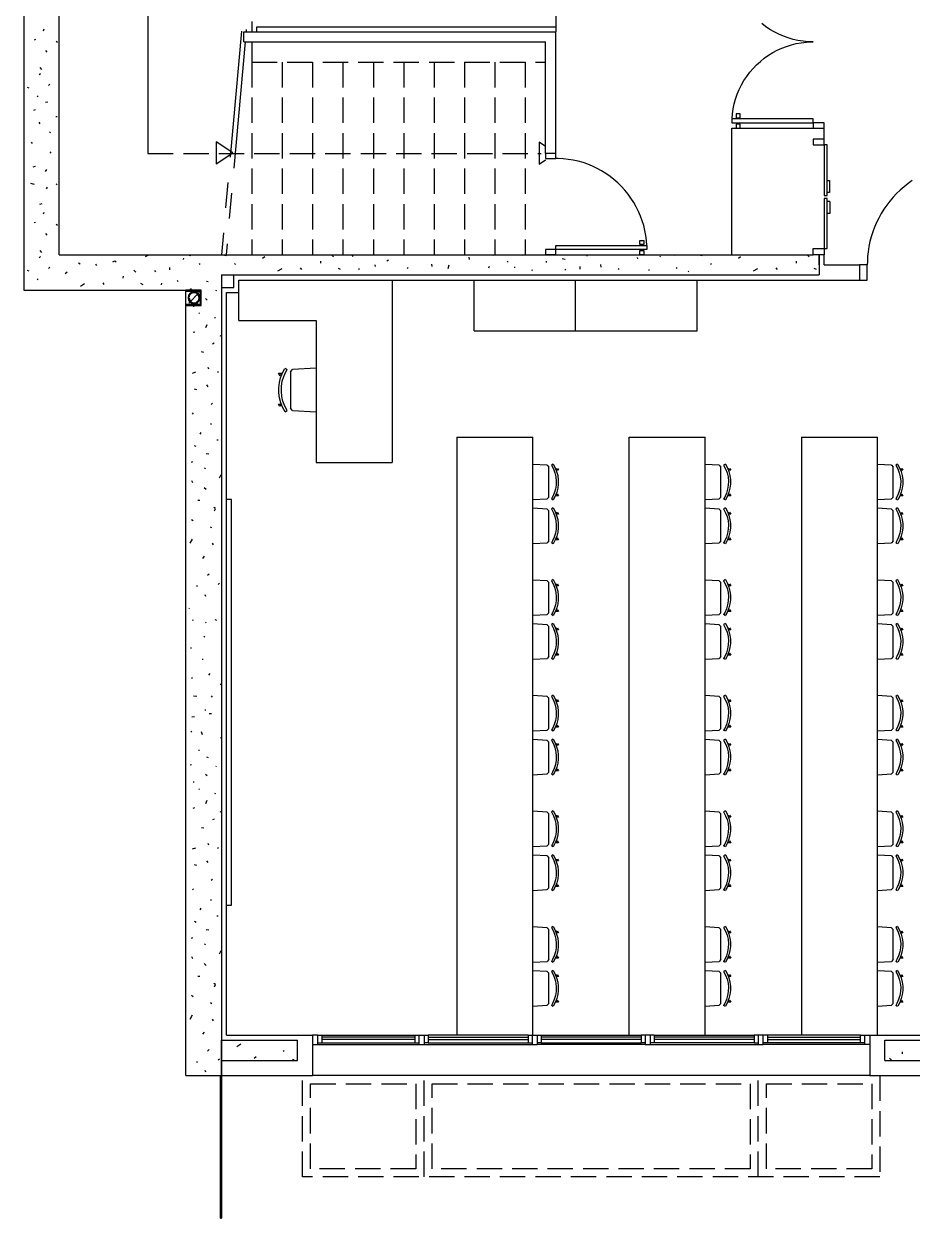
# Model space of a CAD drawing. Extents: x 7 to 80.8, y 22 to 73.9.
# Drawn here: x 7.04 to 15.81, y 42.23 to 54.01 of the extents above; entities that cross this region are included whole.
import ezdxf

# ---------------------------------------------------------------- set-up
doc = ezdxf.new("R2010")
doc.units = 0
doc.header["$MEASUREMENT"] = 0
doc.linetypes.add('DASHDOT', pattern=[2, 1.25, -0.25, 0.25, -0.25])
doc.linetypes.add('DOT', pattern=[0.25, 0.25, 0])
for name, color, linetype in [('Doors', 7, 'CONTINUOUS'), ('Furniture', 7, 'CONTINUOUS'), ('Stairs', 7, 'CONTINUOUS'), ('Walls', 7, 'CONTINUOUS')]:
    doc.layers.add(name, color=color, linetype=linetype)

msp = doc.modelspace()

# ---------------------------------------------------------------- linework, layer by layer
at = {"layer": 'Doors', "color": 2}
for p, q in [((9.21, 53.832), (9.21, 53.932)), ((14.029, 52.982), (14.939, 52.982)), ((14.939, 52.872), (14.939, 52.982)), ((14.939, 52.872), (14.829, 52.872)), ((12.289, 52.732), (12.189, 52.732)), ((12.289, 51.732), (12.189, 51.732)), ((14.029, 51.732), (14.139, 51.732)), ((14.939, 51.732), (14.829, 51.732)), ((14.889, 51.632), (14.889, 51.732)), ((14.939, 51.632), (14.939, 51.732)), ((14.939, 51.632), (15.289, 51.632)), ((15.289, 51.632), (15.289, 51.482)), ((15.389, 44.032), (15.389, 43.632))]:
    msp.add_line(p, q, dxfattribs=at)
at = {"layer": 'Doors', "color": 4}
for p, q in [((14.967, 52.464), (14.993, 52.464)), ((14.99, 52.463), (14.99, 52.346)), ((14.99, 52.346), (14.971, 52.346)), ((14.996, 52.257), (14.967, 52.257)), ((14.996, 52.257), (14.996, 52.138)), ((14.996, 52.138), (14.973, 52.138)), ((12.189, 51.782), (12.189, 51.732)), ((12.289, 51.782), (12.289, 51.823)), ((12.016, 44.032), (12.016, 43.954)), ((12.016, 44.032), (12.146, 44.032)), ((12.056, 44.032), (12.056, 43.937)), ((12.106, 44.032), (12.106, 43.937)), ((12.146, 44.032), (12.146, 43.954)), ((12.016, 43.954), (12.056, 43.954)), ((12.056, 43.937), (12.106, 43.937)), ((12.146, 43.954), (12.106, 43.954)), ((15.339, 43.954), (15.299, 43.954)), ((15.389, 43.937), (15.339, 43.937))]:
    msp.add_line(p, q, dxfattribs=at)
at = {"layer": 'Doors', "color": 1}
msp.add_line((14.939, 51.792), (14.939, 51.732), dxfattribs=at)
at = {"layer": 'Doors', "color": 4}
for points in [[(14.829, 53.832), (14.779, 53.833), (14.73, 53.838), (14.68, 53.846), (14.632, 53.857), (14.583, 53.871), (14.536, 53.888), (14.491, 53.907), (14.446, 53.93), (14.403, 53.955), (14.361, 53.983), (14.322, 54.014)], [(14.03, 53.072), (14.034, 53.122), (14.042, 53.171), (14.052, 53.22), (14.065, 53.268), (14.081, 53.316), (14.101, 53.362), (14.123, 53.407), (14.147, 53.45), (14.175, 53.492), (14.205, 53.532), (14.237, 53.57), (14.272, 53.606), (14.309, 53.639), (14.348, 53.671), (14.389, 53.7), (14.431, 53.726), (14.475, 53.749), (14.521, 53.77), (14.568, 53.788), (14.615, 53.803), (14.664, 53.815), (14.713, 53.823), (14.763, 53.829), (14.813, 53.832), (14.829, 53.832)], [(14.939, 52.982), (14.939, 53.032), (14.829, 53.032), (14.829, 52.982)], [(12.189, 52.732), (12.189, 52.682), (12.289, 52.682), (12.289, 52.732)], [(13.189, 51.822), (13.185, 51.872), (13.179, 51.921), (13.169, 51.97), (13.158, 52.019), (13.143, 52.067), (13.126, 52.114), (13.106, 52.16), (13.084, 52.205), (13.059, 52.248), (13.032, 52.29), (13.003, 52.331), (12.971, 52.369), (12.938, 52.406), (12.902, 52.441), (12.864, 52.474), (12.825, 52.505), (12.784, 52.534), (12.742, 52.56), (12.698, 52.584), (12.653, 52.605), (12.606, 52.624), (12.559, 52.641), (12.511, 52.654), (12.462, 52.665), (12.413, 52.673), (12.363, 52.679), (12.313, 52.682), (12.289, 52.682)], [(15.808, 52.463), (15.767, 52.434), (15.728, 52.403), (15.69, 52.37), (15.654, 52.336), (15.62, 52.299), (15.587, 52.261), (15.557, 52.222), (15.528, 52.181), (15.502, 52.138), (15.478, 52.094), (15.456, 52.05), (15.436, 52.004), (15.419, 51.957), (15.404, 51.909), (15.391, 51.861), (15.381, 51.812), (15.373, 51.762), (15.368, 51.713), (15.365, 51.663), (15.364, 51.632)], [(12.289, 51.732), (12.289, 51.782), (12.189, 51.782)], [(12.289, 51.822), (13.189, 51.822), (13.189, 51.782), (12.289, 51.782)], [(15.299, 43.954), (15.299, 44.032), (15.339, 44.032)], [(15.339, 43.937), (15.339, 44.032), (15.389, 44.032)]]:
    msp.add_lwpolyline(points, dxfattribs=at)
for points in [[(14.829, 53.032), (14.829, 53.072), (14.029, 53.072), (14.029, 53.032), (14.829, 53.032)], [(14.11, 53.082), (14.11, 53.122), (14.07, 53.122), (14.07, 53.082), (14.11, 53.082)], [(14.11, 52.981), (14.11, 53.021), (14.07, 53.021), (14.07, 52.981), (14.11, 52.981)], [(14.939, 52.815), (14.939, 52.315), (14.967, 52.315), (14.967, 52.815), (14.939, 52.815)], [(14.939, 52.286), (14.939, 51.792), (14.967, 51.792), (14.967, 52.286), (14.939, 52.286)], [(13.119, 51.833), (13.119, 51.873), (13.159, 51.873), (13.159, 51.833), (13.119, 51.833)], [(13.119, 51.732), (13.119, 51.772), (13.159, 51.772), (13.159, 51.732), (13.119, 51.732)]]:
    msp.add_lwpolyline(points, close=True, dxfattribs=at)
at = {"layer": 'Doors', "color": 1}
for points in [[(14.829, 52.872), (14.829, 52.815), (14.939, 52.815), (14.939, 52.872)], [(14.829, 51.732), (14.829, 51.792), (14.939, 51.792)], [(15.289, 51.482), (15.364, 51.482), (15.364, 51.632), (15.289, 51.632)]]:
    msp.add_lwpolyline(points, dxfattribs=at)
at = {"layer": 'Furniture', "color": 4}
for p, q in [((10.675, 51.482), (10.675, 49.682)), ((11.485, 50.982), (11.485, 51.482)), ((12.485, 50.982), (12.485, 51.482)), ((13.685, 50.982), (13.685, 51.482)), ((9.162, 51.082), (9.162, 51.359)), ((9.162, 51.082), (9.925, 51.082)), ((9.925, 51.082), (9.925, 49.682)), ((11.485, 50.982), (12.485, 50.982)), ((12.485, 50.982), (13.685, 50.982)), ((9.617, 50.612), (9.638, 50.599)), ((9.67, 50.577), (9.69, 50.598)), ((9.67, 50.577), (9.67, 50.217)), ((9.925, 50.611), (9.69, 50.598)), ((9.69, 50.196), (9.67, 50.217)), ((9.617, 50.182), (9.638, 50.195)), ((9.69, 50.196), (9.925, 50.183)), ((11.314, 49.932), (12.064, 49.932)), ((11.314, 49.932), (11.314, 44.032)), ((12.064, 44.032), (12.064, 49.932)), ((13.014, 49.932), (13.764, 49.932)), ((13.014, 44.032), (13.014, 49.932)), ((13.764, 44.032), (13.764, 49.932)), ((14.714, 49.932), (15.464, 49.932)), ((14.714, 49.932), (14.714, 44.032)), ((15.464, 44.032), (15.464, 49.932)), ((9.925, 49.682), (10.675, 49.682)), ((12.204, 49.655), (12.064, 49.663)), ((12.204, 49.655), (12.22, 49.637)), ((12.22, 49.34), (12.22, 49.637)), ((12.264, 49.666), (12.246, 49.656)), ((13.904, 49.655), (13.764, 49.663)), ((13.904, 49.655), (13.92, 49.637)), ((13.92, 49.34), (13.92, 49.637)), ((13.964, 49.666), (13.946, 49.656)), ((15.604, 49.655), (15.464, 49.663)), ((15.604, 49.655), (15.62, 49.637)), ((15.62, 49.34), (15.62, 49.637)), ((15.664, 49.666), (15.646, 49.656)), ((12.064, 49.315), (12.204, 49.322)), ((12.22, 49.34), (12.204, 49.322)), ((12.264, 49.311), (12.246, 49.322)), ((13.764, 49.315), (13.904, 49.322)), ((13.92, 49.34), (13.904, 49.322)), ((13.964, 49.311), (13.946, 49.322)), ((15.464, 49.315), (15.604, 49.322)), ((15.62, 49.34), (15.604, 49.322)), ((15.664, 49.311), (15.646, 49.322)), ((12.204, 49.222), (12.064, 49.23)), ((12.204, 49.222), (12.22, 49.204)), ((12.22, 48.907), (12.22, 49.204)), ((12.264, 49.234), (12.246, 49.223)), ((13.904, 49.222), (13.764, 49.23)), ((13.904, 49.222), (13.92, 49.204)), ((13.92, 48.907), (13.92, 49.204)), ((13.964, 49.234), (13.946, 49.223)), ((15.604, 49.222), (15.464, 49.23)), ((15.604, 49.222), (15.62, 49.204)), ((15.62, 48.907), (15.62, 49.204)), ((15.664, 49.234), (15.646, 49.223)), ((12.22, 48.907), (12.204, 48.89)), ((13.92, 48.907), (13.904, 48.89)), ((15.62, 48.907), (15.604, 48.89)), ((15.704, 48.94), (15.716, 48.92)), ((12.064, 48.882), (12.204, 48.89)), ((12.264, 48.878), (12.246, 48.889)), ((13.764, 48.882), (13.904, 48.89)), ((13.964, 48.878), (13.946, 48.889)), ((15.464, 48.882), (15.604, 48.89)), ((15.664, 48.878), (15.646, 48.889)), ((12.204, 48.514), (12.064, 48.522)), ((12.204, 48.514), (12.22, 48.496)), ((12.22, 48.199), (12.22, 48.496)), ((12.264, 48.526), (12.246, 48.515)), ((13.904, 48.514), (13.764, 48.522)), ((13.904, 48.514), (13.92, 48.496)), ((13.92, 48.199), (13.92, 48.496)), ((13.964, 48.526), (13.946, 48.515)), ((15.604, 48.514), (15.464, 48.522)), ((15.604, 48.514), (15.62, 48.496)), ((15.62, 48.199), (15.62, 48.496)), ((15.664, 48.526), (15.646, 48.515)), ((12.22, 48.199), (12.204, 48.182)), ((13.92, 48.199), (13.904, 48.182)), ((15.62, 48.199), (15.604, 48.182)), ((12.064, 48.174), (12.204, 48.182)), ((12.204, 48.081), (12.064, 48.089)), ((12.204, 48.081), (12.22, 48.064)), ((12.264, 48.17), (12.246, 48.181)), ((12.264, 48.093), (12.246, 48.082)), ((13.764, 48.174), (13.904, 48.182)), ((13.904, 48.081), (13.764, 48.089)), ((13.904, 48.081), (13.92, 48.064)), ((13.964, 48.17), (13.946, 48.181)), ((13.964, 48.093), (13.946, 48.082)), ((15.464, 48.174), (15.604, 48.182)), ((15.604, 48.081), (15.464, 48.089)), ((15.604, 48.081), (15.62, 48.064)), ((15.664, 48.17), (15.646, 48.181)), ((15.664, 48.093), (15.646, 48.082)), ((12.22, 47.766), (12.22, 48.064)), ((13.92, 47.766), (13.92, 48.064)), ((15.62, 47.766), (15.62, 48.064)), ((12.064, 47.741), (12.204, 47.749)), ((12.22, 47.766), (12.204, 47.749)), ((12.264, 47.737), (12.246, 47.748)), ((13.764, 47.741), (13.904, 47.749)), ((13.92, 47.766), (13.904, 47.749)), ((13.964, 47.737), (13.946, 47.748)), ((15.464, 47.741), (15.604, 47.749)), ((15.62, 47.766), (15.604, 47.749)), ((15.664, 47.737), (15.646, 47.748)), ((12.204, 47.373), (12.064, 47.381)), ((12.264, 47.385), (12.246, 47.374)), ((13.904, 47.373), (13.764, 47.381)), ((13.964, 47.385), (13.946, 47.374)), ((15.604, 47.373), (15.464, 47.381)), ((15.664, 47.385), (15.646, 47.374)), ((12.204, 47.373), (12.22, 47.356)), ((12.22, 47.058), (12.22, 47.356)), ((13.904, 47.373), (13.92, 47.356)), ((13.92, 47.058), (13.92, 47.356)), ((15.604, 47.373), (15.62, 47.356)), ((15.62, 47.058), (15.62, 47.356)), ((12.064, 47.033), (12.204, 47.041)), ((12.22, 47.058), (12.204, 47.041)), ((12.264, 47.029), (12.246, 47.04)), ((13.764, 47.033), (13.904, 47.041)), ((13.92, 47.058), (13.904, 47.041)), ((13.964, 47.029), (13.946, 47.04)), ((15.464, 47.033), (15.604, 47.041)), ((15.62, 47.058), (15.604, 47.041)), ((15.664, 47.029), (15.646, 47.04)), ((12.204, 46.94), (12.064, 46.948)), ((12.204, 46.94), (12.22, 46.923)), ((12.22, 46.625), (12.22, 46.923)), ((12.264, 46.952), (12.246, 46.941)), ((13.904, 46.94), (13.764, 46.948)), ((13.904, 46.94), (13.92, 46.923)), ((13.92, 46.625), (13.92, 46.923)), ((13.964, 46.952), (13.946, 46.941)), ((15.604, 46.94), (15.464, 46.948)), ((15.604, 46.94), (15.62, 46.923)), ((15.62, 46.625), (15.62, 46.923)), ((15.664, 46.952), (15.646, 46.941)), ((12.064, 46.6), (12.204, 46.608)), ((12.22, 46.625), (12.204, 46.608)), ((12.264, 46.596), (12.246, 46.607)), ((13.764, 46.6), (13.904, 46.608)), ((13.92, 46.625), (13.904, 46.608)), ((13.964, 46.596), (13.946, 46.607)), ((15.464, 46.6), (15.604, 46.608)), ((15.62, 46.625), (15.604, 46.608)), ((15.664, 46.596), (15.646, 46.607)), ((12.204, 46.232), (12.064, 46.24)), ((12.204, 46.232), (12.22, 46.215)), ((12.22, 45.917), (12.22, 46.215)), ((12.264, 46.244), (12.246, 46.233)), ((13.904, 46.232), (13.764, 46.24)), ((13.904, 46.232), (13.92, 46.215)), ((13.92, 45.917), (13.92, 46.215)), ((13.964, 46.244), (13.946, 46.233)), ((15.604, 46.232), (15.464, 46.24)), ((15.604, 46.232), (15.62, 46.215)), ((15.62, 45.917), (15.62, 46.215)), ((15.664, 46.244), (15.646, 46.233)), ((12.064, 45.892), (12.204, 45.9)), ((12.22, 45.917), (12.204, 45.9)), ((12.264, 45.888), (12.246, 45.899)), ((13.764, 45.892), (13.904, 45.9)), ((13.92, 45.917), (13.904, 45.9)), ((13.964, 45.888), (13.946, 45.899)), ((15.464, 45.892), (15.604, 45.9)), ((15.62, 45.917), (15.604, 45.9)), ((15.664, 45.888), (15.646, 45.899)), ((12.204, 45.799), (12.064, 45.807)), ((12.204, 45.799), (12.22, 45.782)), ((12.22, 45.484), (12.22, 45.782)), ((12.264, 45.811), (12.246, 45.8)), ((13.904, 45.799), (13.764, 45.807)), ((13.904, 45.799), (13.92, 45.782)), ((13.92, 45.484), (13.92, 45.782)), ((13.964, 45.811), (13.946, 45.8)), ((15.604, 45.799), (15.464, 45.807)), ((15.604, 45.799), (15.62, 45.782)), ((15.62, 45.484), (15.62, 45.782)), ((15.664, 45.811), (15.646, 45.8)), ((12.064, 45.459), (12.204, 45.467)), ((12.22, 45.484), (12.204, 45.467)), ((12.264, 45.455), (12.246, 45.466)), ((13.764, 45.459), (13.904, 45.467)), ((13.92, 45.484), (13.904, 45.467)), ((13.964, 45.455), (13.946, 45.466)), ((15.464, 45.459), (15.604, 45.467)), ((15.62, 45.484), (15.604, 45.467)), ((15.664, 45.455), (15.646, 45.466)), ((9.039, 45.315), (9.089, 45.315)), ((12.204, 45.091), (12.064, 45.099)), ((12.204, 45.091), (12.22, 45.074)), ((12.22, 44.776), (12.22, 45.074)), ((12.264, 45.103), (12.246, 45.092)), ((13.904, 45.091), (13.764, 45.099)), ((13.904, 45.091), (13.92, 45.074)), ((13.92, 44.776), (13.92, 45.074)), ((13.964, 45.103), (13.946, 45.092)), ((15.604, 45.091), (15.464, 45.099)), ((15.604, 45.091), (15.62, 45.074)), ((15.62, 44.776), (15.62, 45.074)), ((15.664, 45.103), (15.646, 45.092)), ((12.064, 44.751), (12.204, 44.759)), ((12.204, 44.658), (12.064, 44.666)), ((12.22, 44.776), (12.204, 44.759)), ((12.264, 44.747), (12.246, 44.758)), ((12.264, 44.67), (12.246, 44.659)), ((13.764, 44.751), (13.904, 44.759)), ((13.904, 44.658), (13.764, 44.666)), ((13.92, 44.776), (13.904, 44.759)), ((13.964, 44.747), (13.946, 44.758)), ((13.964, 44.67), (13.946, 44.659)), ((15.464, 44.751), (15.604, 44.759)), ((15.604, 44.658), (15.464, 44.666)), ((15.62, 44.776), (15.604, 44.759)), ((15.664, 44.747), (15.646, 44.758)), ((15.664, 44.67), (15.646, 44.659)), ((12.204, 44.658), (12.22, 44.641)), ((12.22, 44.343), (12.22, 44.641)), ((13.904, 44.658), (13.92, 44.641)), ((13.92, 44.343), (13.92, 44.641)), ((15.604, 44.658), (15.62, 44.641)), ((15.62, 44.343), (15.62, 44.641)), ((12.064, 44.318), (12.204, 44.326)), ((12.22, 44.343), (12.204, 44.326)), ((12.264, 44.314), (12.246, 44.325)), ((13.764, 44.318), (13.904, 44.326)), ((13.92, 44.343), (13.904, 44.326)), ((13.964, 44.314), (13.946, 44.325)), ((15.464, 44.318), (15.604, 44.326)), ((15.62, 44.343), (15.604, 44.326)), ((15.664, 44.314), (15.646, 44.325))]:
    msp.add_line(p, q, dxfattribs=at)
for points in [[(9.569, 50.537), (9.554, 50.562), (9.583, 50.562), (9.569, 50.537)], [(9.566, 50.233), (9.553, 50.256), (9.58, 50.256), (9.566, 50.233)], [(12.306, 49.624), (12.317, 49.605), (12.295, 49.605), (12.306, 49.624)], [(14.006, 49.624), (14.017, 49.605), (13.995, 49.605), (14.006, 49.624)], [(15.706, 49.624), (15.717, 49.605), (15.695, 49.605), (15.706, 49.624)], [(12.304, 49.373), (12.316, 49.353), (12.292, 49.353), (12.304, 49.373)], [(14.004, 49.373), (14.016, 49.353), (13.992, 49.353), (14.004, 49.373)], [(15.704, 49.373), (15.716, 49.353), (15.692, 49.353), (15.704, 49.373)], [(12.306, 49.191), (12.317, 49.172), (12.295, 49.172), (12.306, 49.191)], [(14.006, 49.191), (14.017, 49.172), (13.995, 49.172), (14.006, 49.191)], [(15.706, 49.191), (15.717, 49.172), (15.695, 49.172), (15.706, 49.191)], [(12.304, 48.94), (12.316, 48.92), (12.292, 48.92), (12.304, 48.94)], [(14.004, 48.94), (14.016, 48.92), (13.992, 48.92), (14.004, 48.94)], [(12.306, 48.483), (12.317, 48.464), (12.295, 48.464), (12.306, 48.483)], [(14.006, 48.483), (14.017, 48.464), (13.995, 48.464), (14.006, 48.483)], [(15.706, 48.483), (15.717, 48.464), (15.695, 48.464), (15.706, 48.483)], [(12.304, 48.232), (12.316, 48.212), (12.292, 48.212), (12.304, 48.232)], [(14.004, 48.232), (14.016, 48.212), (13.992, 48.212), (14.004, 48.232)], [(15.704, 48.232), (15.716, 48.212), (15.692, 48.212), (15.704, 48.232)], [(12.306, 48.051), (12.317, 48.031), (12.295, 48.031), (12.306, 48.051)], [(14.006, 48.051), (14.017, 48.031), (13.995, 48.031), (14.006, 48.051)], [(15.706, 48.051), (15.717, 48.031), (15.695, 48.031), (15.706, 48.051)], [(12.304, 47.799), (12.316, 47.779), (12.292, 47.779), (12.304, 47.799)], [(14.004, 47.799), (14.016, 47.779), (13.992, 47.779), (14.004, 47.799)], [(15.704, 47.799), (15.716, 47.779), (15.692, 47.779), (15.704, 47.799)], [(12.306, 47.343), (12.317, 47.323), (12.295, 47.323), (12.306, 47.343)], [(14.006, 47.343), (14.017, 47.323), (13.995, 47.323), (14.006, 47.343)], [(15.706, 47.343), (15.717, 47.323), (15.695, 47.323), (15.706, 47.343)], [(12.304, 47.091), (12.316, 47.071), (12.292, 47.071), (12.304, 47.091)], [(14.004, 47.091), (14.016, 47.071), (13.992, 47.071), (14.004, 47.091)], [(15.704, 47.091), (15.716, 47.071), (15.692, 47.071), (15.704, 47.091)], [(12.306, 46.91), (12.317, 46.891), (12.295, 46.891), (12.306, 46.91)], [(14.006, 46.91), (14.017, 46.891), (13.995, 46.891), (14.006, 46.91)], [(15.706, 46.91), (15.717, 46.891), (15.695, 46.891), (15.706, 46.91)], [(12.304, 46.658), (12.316, 46.638), (12.292, 46.638), (12.304, 46.658)], [(14.004, 46.658), (14.016, 46.638), (13.992, 46.638), (14.004, 46.658)], [(15.704, 46.658), (15.716, 46.638), (15.692, 46.638), (15.704, 46.658)], [(12.306, 46.202), (12.317, 46.183), (12.295, 46.183), (12.306, 46.202)], [(14.006, 46.202), (14.017, 46.183), (13.995, 46.183), (14.006, 46.202)], [(15.706, 46.202), (15.717, 46.183), (15.695, 46.183), (15.706, 46.202)], [(12.304, 45.95), (12.316, 45.93), (12.292, 45.93), (12.304, 45.95)], [(14.004, 45.95), (14.016, 45.93), (13.992, 45.93), (14.004, 45.95)], [(15.704, 45.95), (15.716, 45.93), (15.692, 45.93), (15.704, 45.95)], [(12.306, 45.769), (12.317, 45.75), (12.295, 45.75), (12.306, 45.769)], [(14.006, 45.769), (14.017, 45.75), (13.995, 45.75), (14.006, 45.769)], [(15.706, 45.769), (15.717, 45.75), (15.695, 45.75), (15.706, 45.769)], [(12.304, 45.517), (12.316, 45.497), (12.292, 45.497), (12.304, 45.517)], [(14.004, 45.517), (14.016, 45.497), (13.992, 45.497), (14.004, 45.517)], [(15.704, 45.517), (15.716, 45.497), (15.692, 45.497), (15.704, 45.517)], [(12.306, 45.061), (12.317, 45.042), (12.295, 45.042), (12.306, 45.061)], [(14.006, 45.061), (14.017, 45.042), (13.995, 45.042), (14.006, 45.061)], [(15.706, 45.061), (15.717, 45.042), (15.695, 45.042), (15.706, 45.061)], [(12.304, 44.809), (12.316, 44.789), (12.292, 44.789), (12.304, 44.809)], [(14.004, 44.809), (14.016, 44.789), (13.992, 44.789), (14.004, 44.809)], [(15.704, 44.809), (15.716, 44.789), (15.692, 44.789), (15.704, 44.809)], [(12.306, 44.628), (12.317, 44.609), (12.295, 44.609), (12.306, 44.628)], [(14.006, 44.628), (14.017, 44.609), (13.995, 44.609), (14.006, 44.628)], [(15.706, 44.628), (15.717, 44.609), (15.695, 44.609), (15.706, 44.628)], [(12.304, 44.376), (12.316, 44.356), (12.292, 44.356), (12.304, 44.376)], [(14.004, 44.376), (14.016, 44.356), (13.992, 44.356), (14.004, 44.376)], [(15.704, 44.376), (15.716, 44.356), (15.692, 44.356), (15.704, 44.376)]]:
    msp.add_lwpolyline(points, close=True, dxfattribs=at)
for points in [[(9.617, 50.182), (9.593, 50.226), (9.575, 50.272), (9.563, 50.321), (9.556, 50.37), (9.556, 50.42), (9.562, 50.47), (9.574, 50.518), (9.592, 50.565), (9.615, 50.609)], [(9.638, 50.195), (9.615, 50.239), (9.597, 50.286), (9.586, 50.334), (9.581, 50.384), (9.582, 50.434), (9.59, 50.483), (9.605, 50.531), (9.625, 50.577), (9.638, 50.599)], [(12.246, 49.656), (12.266, 49.619), (12.28, 49.58), (12.29, 49.54), (12.294, 49.499), (12.292, 49.458), (12.286, 49.417), (12.274, 49.378), (12.257, 49.34), (12.246, 49.322)], [(12.264, 49.666), (12.284, 49.63), (12.298, 49.592), (12.309, 49.552), (12.314, 49.511), (12.314, 49.469), (12.309, 49.428), (12.299, 49.388), (12.285, 49.35), (12.265, 49.313)], [(13.946, 49.656), (13.966, 49.619), (13.98, 49.58), (13.99, 49.54), (13.994, 49.499), (13.992, 49.458), (13.986, 49.417), (13.974, 49.378), (13.957, 49.34), (13.946, 49.322)], [(13.964, 49.666), (13.984, 49.63), (13.998, 49.592), (14.009, 49.552), (14.014, 49.511), (14.014, 49.469), (14.009, 49.428), (13.999, 49.388), (13.985, 49.35), (13.965, 49.313)], [(15.646, 49.656), (15.666, 49.619), (15.68, 49.58), (15.69, 49.54), (15.694, 49.499), (15.692, 49.458), (15.686, 49.417), (15.674, 49.378), (15.657, 49.34), (15.646, 49.322)], [(15.664, 49.666), (15.684, 49.63), (15.698, 49.592), (15.709, 49.552), (15.714, 49.511), (15.714, 49.469), (15.709, 49.428), (15.699, 49.388), (15.685, 49.35), (15.665, 49.313)], [(9.089, 45.315), (9.089, 49.315), (9.039, 49.315)], [(12.246, 49.223), (12.266, 49.186), (12.28, 49.148), (12.29, 49.107), (12.294, 49.066), (12.292, 49.025), (12.286, 48.984), (12.274, 48.945), (12.257, 48.907), (12.246, 48.889)], [(12.264, 49.234), (12.284, 49.197), (12.298, 49.159), (12.309, 49.119), (12.314, 49.078), (12.314, 49.036), (12.309, 48.995), (12.299, 48.955), (12.285, 48.917), (12.265, 48.88)], [(13.946, 49.223), (13.966, 49.186), (13.98, 49.148), (13.99, 49.107), (13.994, 49.066), (13.992, 49.025), (13.986, 48.984), (13.974, 48.945), (13.957, 48.907), (13.946, 48.889)], [(13.964, 49.234), (13.984, 49.197), (13.998, 49.159), (14.009, 49.119), (14.014, 49.078), (14.014, 49.036), (14.009, 48.995), (13.999, 48.955), (13.985, 48.917), (13.965, 48.88)], [(15.646, 49.223), (15.666, 49.186), (15.68, 49.148), (15.69, 49.107), (15.694, 49.066), (15.692, 49.025), (15.686, 48.984), (15.674, 48.945), (15.657, 48.907), (15.646, 48.889)], [(15.664, 49.234), (15.684, 49.197), (15.698, 49.159), (15.709, 49.119), (15.714, 49.078), (15.714, 49.036), (15.709, 48.995), (15.699, 48.955), (15.685, 48.917), (15.665, 48.88)], [(15.716, 48.92), (15.692, 48.92), (15.704, 48.94)], [(12.246, 48.515), (12.266, 48.478), (12.28, 48.44), (12.29, 48.399), (12.294, 48.358), (12.292, 48.317), (12.286, 48.276), (12.274, 48.237), (12.257, 48.199), (12.246, 48.181)], [(12.264, 48.526), (12.284, 48.489), (12.298, 48.451), (12.309, 48.411), (12.314, 48.37), (12.314, 48.328), (12.309, 48.287), (12.299, 48.247), (12.285, 48.209), (12.265, 48.172)], [(13.946, 48.515), (13.966, 48.478), (13.98, 48.44), (13.99, 48.399), (13.994, 48.358), (13.992, 48.317), (13.986, 48.276), (13.974, 48.237), (13.957, 48.199), (13.946, 48.181)], [(13.964, 48.526), (13.984, 48.489), (13.998, 48.451), (14.009, 48.411), (14.014, 48.37), (14.014, 48.328), (14.009, 48.287), (13.999, 48.247), (13.985, 48.209), (13.965, 48.172)], [(15.646, 48.515), (15.666, 48.478), (15.68, 48.44), (15.69, 48.399), (15.694, 48.358), (15.692, 48.317), (15.686, 48.276), (15.674, 48.237), (15.657, 48.199), (15.646, 48.181)], [(15.664, 48.526), (15.684, 48.489), (15.698, 48.451), (15.709, 48.411), (15.714, 48.37), (15.714, 48.328), (15.709, 48.287), (15.699, 48.247), (15.685, 48.209), (15.665, 48.172)], [(12.246, 48.082), (12.266, 48.045), (12.28, 48.007), (12.29, 47.966), (12.294, 47.925), (12.292, 47.884), (12.286, 47.843), (12.274, 47.804), (12.257, 47.766), (12.246, 47.748)], [(12.264, 48.093), (12.284, 48.056), (12.298, 48.018), (12.309, 47.978), (12.314, 47.937), (12.314, 47.896), (12.309, 47.855), (12.299, 47.814), (12.285, 47.776), (12.265, 47.739)], [(13.946, 48.082), (13.966, 48.045), (13.98, 48.007), (13.99, 47.966), (13.994, 47.925), (13.992, 47.884), (13.986, 47.843), (13.974, 47.804), (13.957, 47.766), (13.946, 47.748)], [(13.964, 48.093), (13.984, 48.056), (13.998, 48.018), (14.009, 47.978), (14.014, 47.937), (14.014, 47.896), (14.009, 47.855), (13.999, 47.814), (13.985, 47.776), (13.965, 47.739)], [(15.646, 48.082), (15.666, 48.045), (15.68, 48.007), (15.69, 47.966), (15.694, 47.925), (15.692, 47.884), (15.686, 47.843), (15.674, 47.804), (15.657, 47.766), (15.646, 47.748)], [(15.664, 48.093), (15.684, 48.056), (15.698, 48.018), (15.709, 47.978), (15.714, 47.937), (15.714, 47.896), (15.709, 47.855), (15.699, 47.814), (15.685, 47.776), (15.665, 47.739)], [(12.246, 47.374), (12.266, 47.337), (12.28, 47.299), (12.29, 47.258), (12.294, 47.217), (12.292, 47.176), (12.286, 47.135), (12.274, 47.096), (12.257, 47.058), (12.246, 47.04)], [(12.264, 47.385), (12.284, 47.348), (12.298, 47.31), (12.309, 47.27), (12.314, 47.229), (12.314, 47.188), (12.309, 47.147), (12.299, 47.106), (12.285, 47.068), (12.265, 47.031)], [(13.946, 47.374), (13.966, 47.337), (13.98, 47.299), (13.99, 47.258), (13.994, 47.217), (13.992, 47.176), (13.986, 47.135), (13.974, 47.096), (13.957, 47.058), (13.946, 47.04)], [(13.964, 47.385), (13.984, 47.348), (13.998, 47.31), (14.009, 47.27), (14.014, 47.229), (14.014, 47.188), (14.009, 47.147), (13.999, 47.106), (13.985, 47.068), (13.965, 47.031)], [(15.646, 47.374), (15.666, 47.337), (15.68, 47.299), (15.69, 47.258), (15.694, 47.217), (15.692, 47.176), (15.686, 47.135), (15.674, 47.096), (15.657, 47.058), (15.646, 47.04)], [(15.664, 47.385), (15.684, 47.348), (15.698, 47.31), (15.709, 47.27), (15.714, 47.229), (15.714, 47.188), (15.709, 47.147), (15.699, 47.106), (15.685, 47.068), (15.665, 47.031)], [(12.246, 46.941), (12.266, 46.904), (12.28, 46.866), (12.29, 46.826), (12.294, 46.785), (12.292, 46.743), (12.286, 46.703), (12.274, 46.663), (12.257, 46.625), (12.246, 46.607)], [(12.264, 46.952), (12.284, 46.915), (12.298, 46.877), (12.309, 46.837), (12.314, 46.796), (12.314, 46.755), (12.309, 46.714), (12.299, 46.674), (12.285, 46.635), (12.265, 46.598)], [(13.946, 46.941), (13.966, 46.904), (13.98, 46.866), (13.99, 46.826), (13.994, 46.785), (13.992, 46.743), (13.986, 46.703), (13.974, 46.663), (13.957, 46.625), (13.946, 46.607)], [(13.964, 46.952), (13.984, 46.915), (13.998, 46.877), (14.009, 46.837), (14.014, 46.796), (14.014, 46.755), (14.009, 46.714), (13.999, 46.674), (13.985, 46.635), (13.965, 46.598)], [(15.646, 46.941), (15.666, 46.904), (15.68, 46.866), (15.69, 46.826), (15.694, 46.785), (15.692, 46.743), (15.686, 46.703), (15.674, 46.663), (15.657, 46.625), (15.646, 46.607)], [(15.664, 46.952), (15.684, 46.915), (15.698, 46.877), (15.709, 46.837), (15.714, 46.796), (15.714, 46.755), (15.709, 46.714), (15.699, 46.674), (15.685, 46.635), (15.665, 46.598)], [(12.246, 46.233), (12.266, 46.196), (12.28, 46.158), (12.29, 46.118), (12.294, 46.077), (12.292, 46.035), (12.286, 45.995), (12.274, 45.955), (12.257, 45.917), (12.246, 45.899)], [(12.264, 46.244), (12.284, 46.207), (12.298, 46.169), (12.309, 46.129), (12.314, 46.088), (12.314, 46.047), (12.309, 46.006), (12.299, 45.966), (12.285, 45.927), (12.265, 45.89)], [(13.946, 46.233), (13.966, 46.196), (13.98, 46.158), (13.99, 46.118), (13.994, 46.077), (13.992, 46.035), (13.986, 45.995), (13.974, 45.955), (13.957, 45.917), (13.946, 45.899)], [(13.964, 46.244), (13.984, 46.207), (13.998, 46.169), (14.009, 46.129), (14.014, 46.088), (14.014, 46.047), (14.009, 46.006), (13.999, 45.966), (13.985, 45.927), (13.965, 45.89)], [(15.646, 46.233), (15.666, 46.196), (15.68, 46.158), (15.69, 46.118), (15.694, 46.077), (15.692, 46.035), (15.686, 45.995), (15.674, 45.955), (15.657, 45.917), (15.646, 45.899)], [(15.664, 46.244), (15.684, 46.207), (15.698, 46.169), (15.709, 46.129), (15.714, 46.088), (15.714, 46.047), (15.709, 46.006), (15.699, 45.966), (15.685, 45.927), (15.665, 45.89)], [(12.246, 45.8), (12.266, 45.764), (12.28, 45.725), (12.29, 45.685), (12.294, 45.644), (12.292, 45.602), (12.286, 45.562), (12.274, 45.522), (12.257, 45.484), (12.246, 45.466)], [(12.264, 45.811), (12.284, 45.775), (12.298, 45.736), (12.309, 45.696), (12.314, 45.655), (12.314, 45.614), (12.309, 45.573), (12.299, 45.533), (12.285, 45.494), (12.265, 45.458)], [(13.946, 45.8), (13.966, 45.764), (13.98, 45.725), (13.99, 45.685), (13.994, 45.644), (13.992, 45.602), (13.986, 45.562), (13.974, 45.522), (13.957, 45.484), (13.946, 45.466)], [(13.964, 45.811), (13.984, 45.775), (13.998, 45.736), (14.009, 45.696), (14.014, 45.655), (14.014, 45.614), (14.009, 45.573), (13.999, 45.533), (13.985, 45.494), (13.965, 45.458)], [(15.646, 45.8), (15.666, 45.764), (15.68, 45.725), (15.69, 45.685), (15.694, 45.644), (15.692, 45.602), (15.686, 45.562), (15.674, 45.522), (15.657, 45.484), (15.646, 45.466)], [(15.664, 45.811), (15.684, 45.775), (15.698, 45.736), (15.709, 45.696), (15.714, 45.655), (15.714, 45.614), (15.709, 45.573), (15.699, 45.533), (15.685, 45.494), (15.665, 45.458)], [(12.246, 45.092), (12.266, 45.056), (12.28, 45.017), (12.29, 44.977), (12.294, 44.936), (12.292, 44.894), (12.286, 44.854), (12.274, 44.814), (12.257, 44.776), (12.246, 44.758)], [(12.264, 45.103), (12.284, 45.067), (12.298, 45.028), (12.309, 44.988), (12.314, 44.947), (12.314, 44.906), (12.309, 44.865), (12.299, 44.825), (12.285, 44.786), (12.265, 44.75)], [(13.946, 45.092), (13.966, 45.056), (13.98, 45.017), (13.99, 44.977), (13.994, 44.936), (13.992, 44.894), (13.986, 44.854), (13.974, 44.814), (13.957, 44.776), (13.946, 44.758)], [(13.964, 45.103), (13.984, 45.067), (13.998, 45.028), (14.009, 44.988), (14.014, 44.947), (14.014, 44.906), (14.009, 44.865), (13.999, 44.825), (13.985, 44.786), (13.965, 44.75)], [(15.646, 45.092), (15.666, 45.056), (15.68, 45.017), (15.69, 44.977), (15.694, 44.936), (15.692, 44.894), (15.686, 44.854), (15.674, 44.814), (15.657, 44.776), (15.646, 44.758)], [(15.664, 45.103), (15.684, 45.067), (15.698, 45.028), (15.709, 44.988), (15.714, 44.947), (15.714, 44.906), (15.709, 44.865), (15.699, 44.825), (15.685, 44.786), (15.665, 44.75)], [(12.264, 44.67), (12.284, 44.634), (12.298, 44.595), (12.309, 44.555), (12.314, 44.514), (12.314, 44.473), (12.309, 44.432), (12.299, 44.392), (12.285, 44.353), (12.265, 44.317)], [(13.964, 44.67), (13.984, 44.634), (13.998, 44.595), (14.009, 44.555), (14.014, 44.514), (14.014, 44.473), (14.009, 44.432), (13.999, 44.392), (13.985, 44.353), (13.965, 44.317)], [(15.664, 44.67), (15.684, 44.634), (15.698, 44.595), (15.709, 44.555), (15.714, 44.514), (15.714, 44.473), (15.709, 44.432), (15.699, 44.392), (15.685, 44.353), (15.665, 44.317)], [(12.246, 44.659), (12.266, 44.623), (12.28, 44.584), (12.29, 44.544), (12.294, 44.503), (12.292, 44.461), (12.286, 44.421), (12.274, 44.381), (12.257, 44.344), (12.246, 44.325)], [(13.946, 44.659), (13.966, 44.623), (13.98, 44.584), (13.99, 44.544), (13.994, 44.503), (13.992, 44.461), (13.986, 44.421), (13.974, 44.381), (13.957, 44.344), (13.946, 44.325)], [(15.646, 44.659), (15.666, 44.623), (15.68, 44.584), (15.69, 44.544), (15.694, 44.503), (15.692, 44.461), (15.686, 44.421), (15.674, 44.381), (15.657, 44.344), (15.646, 44.325)]]:
    msp.add_lwpolyline(points, dxfattribs=at)
at = {"layer": 'Stairs', "color": 4}
msp.add_line((12.289, 55.832), (12.289, 53.932), dxfattribs=at)
at = {"layer": 'Stairs', "color": 8}
for p, q in [((8.264, 54.932), (8.264, 52.732)), ((9.289, 54.032), (9.289, 53.932)), ((9.339, 53.982), (12.289, 53.982)), ((9.339, 53.932), (9.339, 53.982)), ((9.289, 53.832), (9.289, 53.632))]:
    msp.add_line(p, q, dxfattribs=at)
at = {"layer": 'Stairs', "color": 8, "linetype": 'DASHDOT'}
for p, q in [((9.187, 53.939), (8.989, 51.732)), ((9.234, 53.953), (9.232, 53.932)), ((9.223, 53.832), (9.035, 51.732))]:
    msp.add_line(p, q, dxfattribs=at)
at = {"layer": 'Stairs', "color": 8, "linetype": 'DOT'}
for p, q in [((9.289, 53.632), (12.189, 53.632)), ((8.264, 52.732), (12.145, 52.732))]:
    msp.add_line(p, q, dxfattribs=at)
at = {"layer": 'Stairs', "color": 4, "linetype": 'DOT'}
for p, q in [((9.289, 53.632), (9.289, 51.732)), ((9.589, 53.632), (9.589, 51.732)), ((9.889, 53.632), (9.889, 51.732)), ((10.189, 53.632), (10.189, 51.732)), ((10.489, 53.632), (10.489, 51.732)), ((10.789, 53.632), (10.789, 51.732)), ((11.089, 53.632), (11.089, 51.732)), ((11.389, 53.632), (11.389, 51.732)), ((11.689, 53.632), (11.689, 51.732)), ((11.989, 53.632), (11.989, 51.732))]:
    msp.add_line(p, q, dxfattribs=at)
at = {"layer": 'Stairs', "color": 1}
for p, q in [((8.979, 42.225), (8.979, 43.632)), ((8.989, 43.632), (8.989, 42.225)), ((8.979, 42.225), (8.989, 42.225))]:
    msp.add_line(p, q, dxfattribs=at)
at = {"layer": 'Stairs', "color": 8}
msp.add_lwpolyline([(9.101, 52.736), (8.936, 52.847), (8.936, 52.63), (9.101, 52.736)], close=True, dxfattribs=at)
at = {"layer": 'Stairs', "color": 8, "linetype": 'DOT'}
msp.add_lwpolyline([(12.189, 52.799), (12.125, 52.843), (12.125, 52.626), (12.189, 52.668)], dxfattribs=at)
at = {"layer": 'Stairs', "color": 1}
msp.add_lwpolyline([(8.979, 42.225), (8.979, 43.632), (8.989, 43.632)], dxfattribs=at)
at = {"layer": 'Walls', "color": 2}
for p, q in [((7.039, 56.282), (7.039, 52.182)), ((7.389, 51.732), (7.389, 55.482)), ((7.039, 53.988), (7.039, 53.188)), ((9.21, 53.932), (12.289, 53.932)), ((12.289, 52.732), (12.289, 53.932)), ((9.21, 53.832), (12.189, 53.832)), ((12.189, 52.732), (12.189, 53.832)), ((14.029, 51.732), (14.029, 52.982)), ((7.039, 52.182), (7.039, 51.382)), ((7.389, 51.732), (14.829, 51.732)), ((14.889, 51.732), (14.889, 51.532)), ((8.989, 51.532), (14.889, 51.532)), ((8.989, 51.532), (8.989, 43.632)), ((9.112, 51.532), (14.889, 51.532)), ((9.112, 51.409), (9.112, 51.532)), ((7.039, 51.382), (8.639, 51.382)), ((8.639, 43.632), (8.639, 51.382)), ((8.989, 51.409), (9.112, 51.409)), ((9.162, 51.482), (15.289, 51.482)), ((9.162, 51.359), (9.162, 51.482)), ((9.039, 51.359), (9.162, 51.359)), ((9.039, 44.032), (9.039, 51.359)), ((8.989, 43.782), (8.989, 43.982)), ((8.989, 43.982), (9.739, 43.982)), ((8.989, 43.982), (9.039, 43.982)), ((9.039, 44.032), (9.889, 44.032)), ((9.739, 43.782), (9.739, 43.982)), ((9.889, 44.032), (9.889, 43.632)), ((15.389, 44.032), (16.188, 44.032)), ((15.539, 43.982), (16.489, 43.982)), ((15.539, 43.782), (15.539, 43.982)), ((8.989, 43.782), (9.739, 43.782)), ((8.989, 43.632), (8.989, 43.782)), ((15.539, 43.782), (17.639, 43.782)), ((8.639, 43.632), (9.889, 43.632)), ((15.389, 43.632), (16.514, 43.632))]:
    msp.add_line(p, q, dxfattribs=at)
at = {"layer": 'Walls', "color": 1}
for p, q in [((7.153, 53.857), (7.142, 53.85)), ((7.235, 53.956), (7.23, 53.938)), ((7.253, 53.746), (7.267, 53.732)), ((7.37, 53.825), (7.358, 53.836)), ((7.202, 53.518), (7.191, 53.506)), ((7.218, 53.56), (7.201, 53.581)), ((7.071, 53.384), (7.089, 53.378)), ((7.281, 53.401), (7.295, 53.416)), ((7.17, 53.301), (7.177, 53.29)), ((7.151, 53.163), (7.136, 53.156)), ((7.277, 53.237), (7.252, 53.235)), ((7.188, 53.041), (7.198, 53.023)), ((7.354, 53.096), (7.367, 53.095)), ((7.299, 52.946), (7.294, 52.936)), ((7.112, 52.843), (7.122, 52.831)), ((7.296, 52.746), (7.307, 52.734)), ((7.151, 52.602), (7.127, 52.597)), ((7.264, 52.572), (7.249, 52.553)), ((7.106, 52.439), (7.141, 52.427)), ((7.269, 52.398), (7.259, 52.382)), ((7.364, 52.431), (7.357, 52.42)), ((7.217, 52.234), (7.193, 52.229)), ((7.235, 52.15), (7.23, 52.133)), ((7.153, 52.051), (7.142, 52.045)), ((7.37, 52.019), (7.358, 52.03)), ((7.253, 51.941), (7.267, 51.926)), ((7.218, 51.754), (7.201, 51.775)), ((7.202, 51.713), (7.191, 51.701)), ((7.579, 51.653), (7.595, 51.642)), ((7.747, 51.638), (7.757, 51.625)), ((8.241, 51.714), (8.274, 51.73)), ((8.616, 51.686), (8.617, 51.699)), ((8.671, 51.728), (8.689, 51.723)), ((8.77, 51.645), (8.777, 51.635)), ((9.021, 51.728), (9.039, 51.723)), ((9.12, 51.645), (9.127, 51.635)), ((9.417, 51.711), (9.396, 51.693)), ((9.968, 51.669), (9.967, 51.649)), ((10.076, 51.731), (10.095, 51.711)), ((10.291, 51.713), (10.283, 51.725)), ((10.502, 51.632), (10.508, 51.617)), ((10.623, 51.671), (10.64, 51.681)), ((11.062, 51.639), (11.067, 51.615)), ((11.226, 51.596), (11.238, 51.631)), ((11.43, 51.709), (11.435, 51.685)), ((11.629, 51.604), (11.634, 51.619)), ((11.675, 51.729), (11.682, 51.732)), ((11.814, 51.657), (11.819, 51.667)), ((11.955, 51.732), (11.962, 51.725)), ((12.199, 51.656), (12.199, 51.667)), ((12.353, 51.693), (12.381, 51.687)), ((12.529, 51.591), (12.531, 51.616)), ((12.599, 51.719), (12.599, 51.729)), ((12.731, 51.637), (12.733, 51.608)), ((13.094, 51.703), (13.097, 51.691)), ((13.317, 51.711), (13.325, 51.719)), ((13.457, 51.731), (13.462, 51.725)), ((13.717, 51.728), (13.734, 51.723)), ((13.816, 51.645), (13.822, 51.635)), ((14.113, 51.711), (14.092, 51.693)), ((14.664, 51.669), (14.663, 51.649)), ((14.772, 51.731), (14.791, 51.711)), ((7.071, 51.578), (7.089, 51.573)), ((7.281, 51.595), (7.295, 51.61)), ((7.467, 51.561), (7.446, 51.543)), ((8.018, 51.519), (8.017, 51.499)), ((8.126, 51.581), (8.145, 51.561)), ((8.341, 51.563), (8.333, 51.575)), ((8.476, 51.607), (8.478, 51.582)), ((9.547, 51.573), (9.588, 51.597)), ((9.782, 51.587), (9.771, 51.604)), ((10.142, 51.6), (10.163, 51.589)), ((10.347, 51.585), (10.352, 51.6)), ((10.822, 51.597), (10.834, 51.607)), ((11.883, 51.613), (11.883, 51.601)), ((12.055, 51.575), (12.061, 51.587)), ((12.379, 51.581), (12.389, 51.589)), ((12.91, 51.587), (12.917, 51.597)), ((13.21, 51.577), (13.212, 51.585)), ((13.478, 51.605), (13.484, 51.596)), ((13.598, 51.564), (13.604, 51.568)), ((14.242, 51.573), (14.284, 51.597)), ((14.477, 51.587), (14.466, 51.604)), ((14.837, 51.6), (14.859, 51.589)), ((7.17, 51.495), (7.177, 51.485)), ((7.597, 51.423), (7.638, 51.447)), ((7.832, 51.437), (7.821, 51.454)), ((8.192, 51.45), (8.213, 51.439)), ((8.397, 51.435), (8.402, 51.45)), ((8.552, 51.482), (8.558, 51.467)), ((8.682, 51.393), (8.694, 51.399)), ((8.843, 51.472), (8.857, 51.467)), ((8.936, 51.377), (8.942, 51.384)), ((8.667, 51.255), (8.77, 51.358)), ((8.847, 51.285), (8.833, 51.3)), ((8.721, 51.221), (8.709, 51.221)), ((8.765, 51.152), (8.774, 51.157)), ((8.837, 51.013), (8.849, 51.045)), ((8.92, 51.113), (8.93, 51.111)), ((8.711, 50.967), (8.726, 50.972)), ((8.988, 50.928), (8.976, 50.931)), ((8.918, 50.859), (8.901, 50.849)), ((8.817, 50.768), (8.793, 50.773)), ((8.703, 50.564), (8.738, 50.576)), ((8.866, 50.603), (8.857, 50.619)), ((8.961, 50.569), (8.954, 50.58)), ((8.859, 50.429), (8.845, 50.448)), ((8.746, 50.4), (8.722, 50.405)), ((8.889, 50.254), (8.901, 50.266)), ((8.705, 50.16), (8.714, 50.172)), ((8.778, 49.961), (8.789, 49.978)), ((8.89, 50.054), (8.885, 50.065)), ((8.944, 49.904), (8.957, 49.905)), ((8.739, 49.84), (8.725, 49.846)), ((8.865, 49.764), (8.839, 49.766)), ((8.693, 49.685), (8.707, 49.69)), ((8.821, 49.629), (8.833, 49.621)), ((8.707, 49.48), (8.697, 49.501)), ((8.972, 49.529), (8.988, 49.562)), ((8.838, 49.414), (8.818, 49.433)), ((8.777, 49.306), (8.757, 49.305)), ((8.932, 49.228), (8.916, 49.237)), ((8.921, 49.204), (8.93, 49.226)), ((8.694, 49.12), (8.711, 49.109)), ((8.896, 49.036), (8.882, 49.045)), ((8.681, 48.885), (8.705, 48.926)), ((8.91, 48.868), (8.9, 48.884)), ((8.818, 48.756), (8.801, 48.734)), ((8.853, 48.569), (8.867, 48.584)), ((8.753, 48.458), (8.742, 48.465)), ((8.97, 48.49), (8.958, 48.479)), ((8.835, 48.359), (8.83, 48.377)), ((8.671, 48.241), (8.675, 48.246)), ((8.713, 48.121), (8.703, 48.126)), ((8.838, 48.099), (8.833, 48.105)), ((8.944, 48.123), (8.929, 48.129)), ((8.818, 47.959), (8.826, 47.967)), ((8.685, 47.853), (8.693, 47.854)), ((8.81, 47.737), (8.798, 47.739)), ((8.694, 47.553), (8.705, 47.559)), ((8.865, 47.582), (8.878, 47.599)), ((8.986, 47.495), (8.978, 47.489)), ((8.745, 47.374), (8.715, 47.375)), ((8.901, 47.367), (8.89, 47.378)), ((8.698, 47.171), (8.723, 47.174)), ((8.826, 47.242), (8.837, 47.242)), ((8.867, 47.206), (8.89, 47.205)), ((8.689, 47.022), (8.697, 47.031)), ((8.801, 46.995), (8.794, 47.023)), ((8.989, 46.96), (8.982, 46.971)), ((8.763, 46.842), (8.774, 46.842)), ((8.682, 46.698), (8.694, 46.703)), ((8.843, 46.777), (8.857, 46.771)), ((8.936, 46.682), (8.942, 46.688)), ((8.847, 46.59), (8.833, 46.604)), ((8.721, 46.526), (8.709, 46.526)), ((8.765, 46.456), (8.774, 46.462)), ((8.837, 46.318), (8.849, 46.35)), ((8.92, 46.418), (8.93, 46.415)), ((8.711, 46.271), (8.726, 46.276)), ((8.988, 46.232), (8.976, 46.235)), ((8.817, 46.072), (8.793, 46.078)), ((8.918, 46.163), (8.901, 46.154)), ((8.703, 45.868), (8.738, 45.88)), ((8.866, 45.907), (8.857, 45.923)), ((8.961, 45.874), (8.954, 45.884)), ((8.859, 45.734), (8.845, 45.752)), ((8.746, 45.704), (8.722, 45.71)), ((8.889, 45.559), (8.901, 45.571)), ((8.705, 45.464), (8.714, 45.476)), ((8.778, 45.266), (8.789, 45.283)), ((8.89, 45.359), (8.885, 45.37)), ((8.739, 45.144), (8.725, 45.151)), ((8.944, 45.208), (8.957, 45.209)), ((8.865, 45.068), (8.839, 45.071)), ((8.693, 44.989), (8.707, 44.995)), ((8.821, 44.933), (8.833, 44.925)), ((8.707, 44.784), (8.697, 44.805)), ((8.972, 44.833), (8.988, 44.867)), ((8.838, 44.719), (8.818, 44.737)), ((8.777, 44.611), (8.757, 44.609)), ((8.932, 44.532), (8.916, 44.541)), ((8.921, 44.508), (8.93, 44.531)), ((8.694, 44.424), (8.711, 44.413)), ((8.896, 44.34), (8.882, 44.349)), ((8.681, 44.189), (8.705, 44.231)), ((8.91, 44.172), (8.9, 44.188)), ((8.818, 44.06), (8.801, 44.039)), ((8.853, 43.873), (8.867, 43.888)), ((9.182, 43.941), (9.141, 43.917)), ((9.609, 43.869), (9.602, 43.879)), ((15.711, 43.845), (15.712, 43.865)), ((8.753, 43.762), (8.742, 43.769)), ((8.97, 43.795), (8.958, 43.784)), ((9.311, 43.803), (9.333, 43.821)), ((9.708, 43.786), (9.69, 43.791)), ((15.603, 43.783), (15.584, 43.803)), ((8.835, 43.664), (8.83, 43.681))]:
    msp.add_line(p, q, dxfattribs=at)
at = {"layer": 'Walls', "color": 4}
for p, q in [((8.789, 51.232), (8.789, 51.382)), ((8.779, 51.372), (8.779, 51.242)), ((9.939, 44.032), (9.889, 44.032)), ((9.939, 44.032), (9.939, 43.937)), ((10.9, 44.032), (11.03, 44.032)), ((10.9, 44.032), (10.9, 43.954)), ((10.94, 43.937), (10.94, 44.032)), ((10.99, 44.032), (10.99, 43.937)), ((11.03, 44.032), (11.03, 43.954)), ((13.132, 44.032), (13.132, 43.954)), ((13.262, 44.032), (13.132, 44.032)), ((13.172, 44.032), (13.172, 43.937)), ((13.222, 44.032), (13.222, 43.937)), ((13.262, 44.032), (13.262, 43.954)), ((14.379, 44.032), (14.248, 44.032)), ((14.288, 44.032), (14.288, 43.937)), ((14.338, 43.937), (14.338, 44.032)), ((14.379, 44.032), (14.379, 43.954)), ((9.889, 43.937), (9.939, 43.937)), ((9.939, 43.954), (9.98, 43.954)), ((10.9, 43.954), (10.94, 43.954)), ((10.94, 43.937), (10.99, 43.937)), ((11.03, 43.954), (10.99, 43.954)), ((13.172, 43.954), (13.132, 43.954)), ((13.172, 43.937), (13.222, 43.937)), ((13.262, 43.954), (13.222, 43.954)), ((14.288, 43.937), (14.338, 43.937)), ((14.379, 43.954), (14.338, 43.954))]:
    msp.add_line(p, q, dxfattribs=at)
at = {"layer": 'Walls', "color": 8}
for p, q in [((9.98, 44.032), (10.9, 44.032)), ((10.9, 44.012), (9.98, 44.012)), ((10.9, 43.987), (9.98, 43.987)), ((12.016, 44.032), (11.03, 44.032)), ((11.03, 44.012), (12.016, 44.012)), ((11.03, 43.987), (12.016, 43.987)), ((12.146, 44.032), (13.132, 44.032)), ((13.132, 44.012), (12.146, 44.012)), ((13.132, 43.987), (12.146, 43.987)), ((13.262, 44.032), (14.248, 44.032)), ((14.248, 44.012), (13.262, 44.012)), ((14.248, 43.987), (13.262, 43.987)), ((15.299, 44.032), (14.379, 44.032)), ((14.379, 44.012), (15.299, 44.012)), ((14.379, 43.987), (15.299, 43.987)), ((9.939, 43.937), (10.94, 43.937)), ((9.98, 43.954), (10.9, 43.954)), ((10.99, 43.937), (12.056, 43.937)), ((11.03, 43.954), (12.016, 43.954)), ((13.172, 43.937), (12.106, 43.937)), ((12.146, 43.954), (13.132, 43.954)), ((13.222, 43.937), (14.288, 43.937)), ((14.248, 43.954), (13.262, 43.954)), ((15.339, 43.937), (14.338, 43.937)), ((15.299, 43.954), (14.379, 43.954)), ((15.389, 43.632), (9.889, 43.632))]:
    msp.add_line(p, q, dxfattribs=at)
at = {"layer": 'Walls', "color": 8, "linetype": 'DOT'}
for p, q in [((10.989, 42.632), (10.989, 43.632)), ((14.289, 42.632), (14.289, 43.632))]:
    msp.add_line(p, q, dxfattribs=at)
at = {"layer": 'Walls', "color": 1}
for points in [[(7.916, 51.663), (7.938, 51.673), (7.949, 51.658)], [(8.66, 51.307), (8.665, 51.283), (8.679, 51.263), (8.701, 51.25), (8.725, 51.248), (8.749, 51.255), (8.768, 51.272), (8.778, 51.295), (8.778, 51.319), (8.768, 51.342), (8.75, 51.359), (8.726, 51.367), (8.701, 51.364), (8.68, 51.352), (8.665, 51.332), (8.66, 51.308)], [(8.67, 51.307), (8.676, 51.283), (8.692, 51.265), (8.716, 51.257), (8.74, 51.262), (8.754, 51.272), (8.762, 51.281), (8.767, 51.293), (8.769, 51.305), (8.768, 51.317), (8.764, 51.329), (8.758, 51.34), (8.748, 51.348), (8.733, 51.355), (8.721, 51.357), (8.708, 51.356), (8.697, 51.352), (8.686, 51.345), (8.678, 51.335), (8.672, 51.324), (8.67, 51.312)]]:
    msp.add_lwpolyline(points, dxfattribs=at)
at = {"layer": 'Walls', "color": 4}
for points in [[(8.639, 51.382), (8.639, 51.372), (8.779, 51.372), (8.789, 51.382), (8.639, 51.382)], [(8.639, 51.242), (8.639, 51.232), (8.789, 51.232), (8.779, 51.242), (8.639, 51.242)]]:
    msp.add_lwpolyline(points, close=True, dxfattribs=at)
for points in [[(9.939, 44.032), (9.98, 44.032), (9.98, 43.954)], [(14.248, 44.032), (14.248, 43.954), (14.288, 43.954)]]:
    msp.add_lwpolyline(points, dxfattribs=at)
at = {"layer": 'Walls', "color": 8, "linetype": 'DOT'}
msp.add_lwpolyline([(15.489, 43.632), (15.489, 42.632), (9.789, 42.632), (9.789, 43.632)], dxfattribs=at)
for points in [[(9.869, 43.552), (10.909, 43.552), (10.909, 42.712), (9.869, 42.712), (9.869, 43.552)], [(11.069, 43.552), (14.209, 43.552), (14.209, 42.712), (11.069, 42.712), (11.069, 43.552)], [(14.369, 43.552), (15.409, 43.552), (15.409, 42.712), (14.369, 42.712), (14.369, 43.552)]]:
    msp.add_lwpolyline(points, close=True, dxfattribs=at)

doc.saveas('drawing.dxf')
